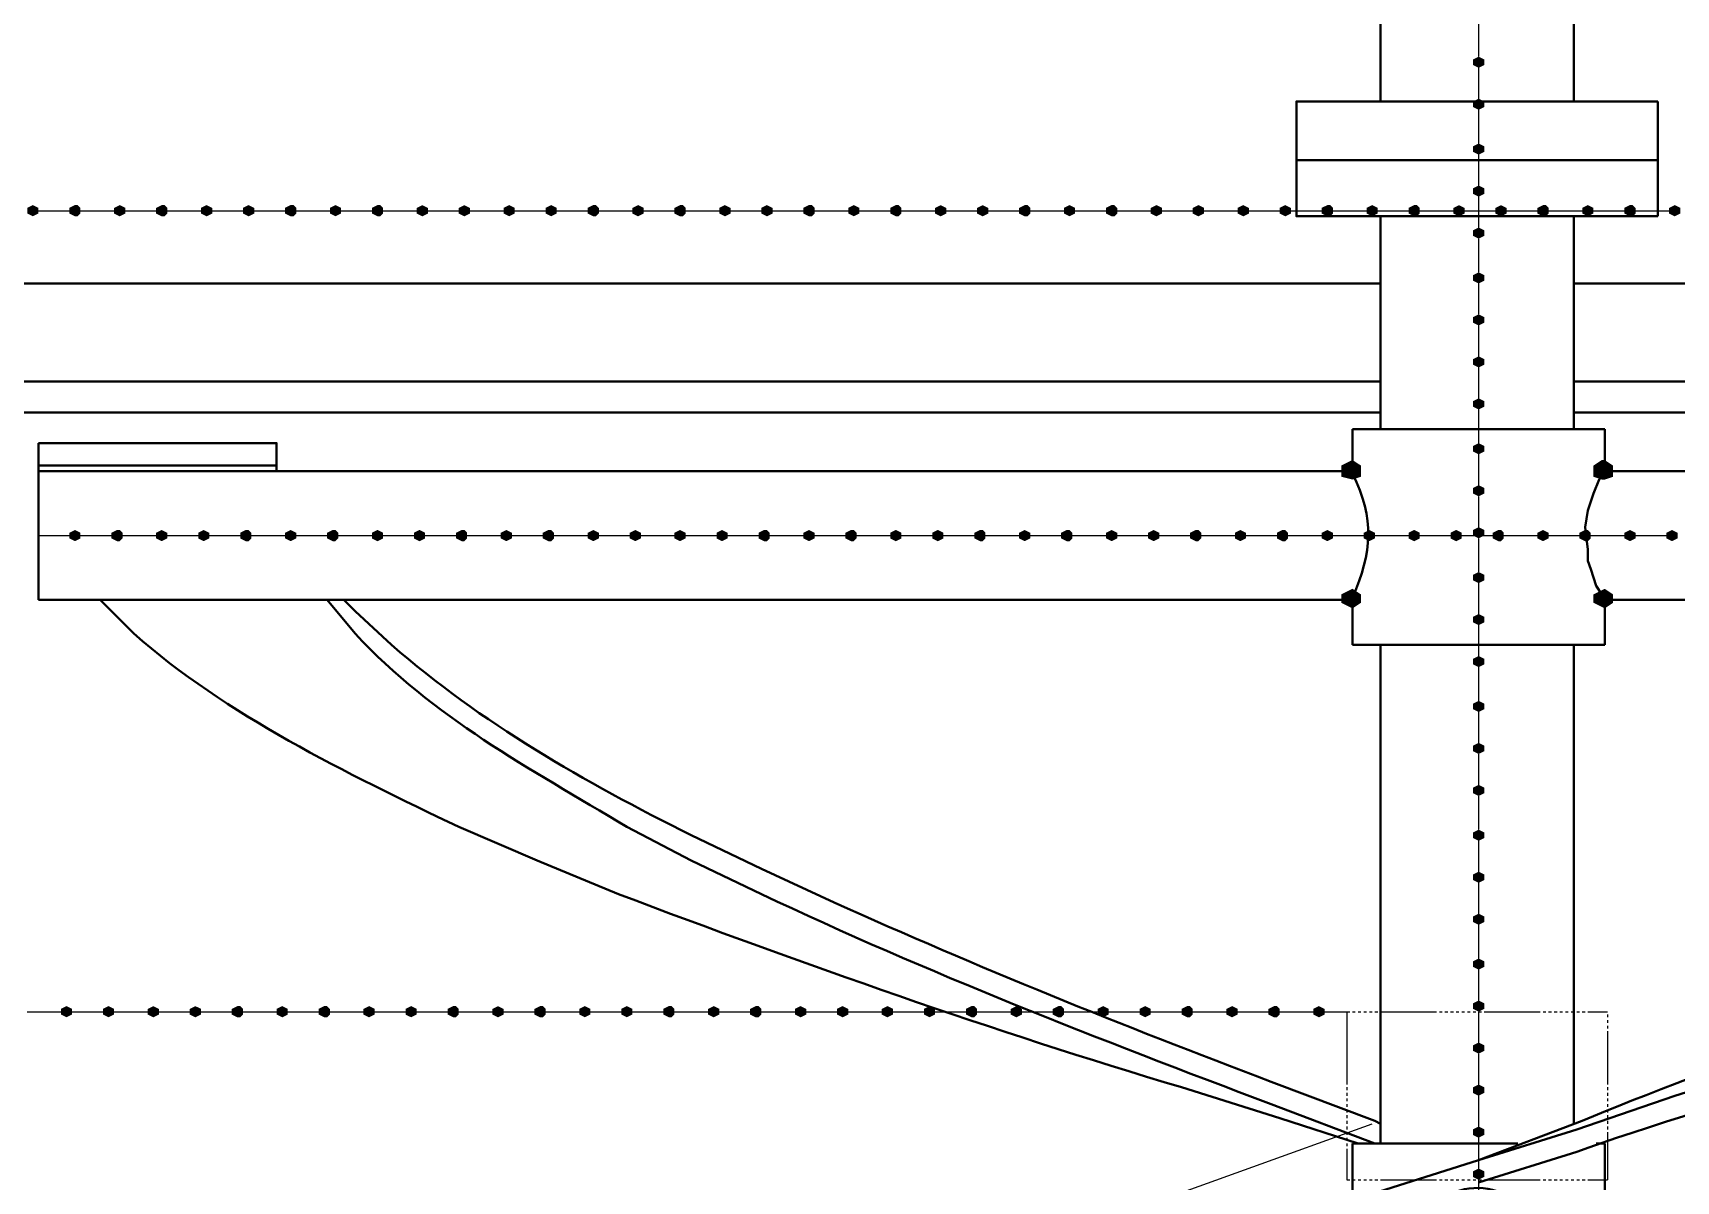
# Model space of a CAD drawing. Header units: millimetres. Extents: x 0 to 822, y 14 to 1153.
# Drawn here: x 161.3 to 266.9, y 774.1 to 847.9 of the extents above; entities that cross this region are included whole.
import ezdxf

# ---------------------------------------------------------------- set-up
doc = ezdxf.new("R2010")
doc.units = ezdxf.units.MM
doc.layers.add('1', color=7, linetype='Continuous')

msp = doc.modelspace()

# ---------------------------------------------------------------- hatches: boundary and pattern name
h = msp.add_hatch(color=0)
h.dxf.hatch_style = 2
h.paths.add_polyline_path([(254.16, 845.601732), (253.8, 845.781732), (253.8, 846.141732), (254.16, 846.321732), (254.52, 846.141732), (254.52, 845.781732)])
h = msp.add_hatch(color=0)
h.dxf.hatch_style = 2
h.paths.add_polyline_path([(254.16, 842.901732), (253.8, 843.081732), (253.8, 843.441732), (254.16, 843.621732), (254.52, 843.441732), (254.52, 843.081732)])
h = msp.add_hatch(color=0)
h.dxf.hatch_style = 2
h.paths.add_polyline_path([(254.16, 840.021732), (253.8, 840.201732), (253.8, 840.561732), (254.16, 840.741732), (254.52, 840.561732), (254.52, 840.201732)])
h = msp.add_hatch(color=0)
h.dxf.hatch_style = 2
h.paths.add_polyline_path([(254.16, 837.321732), (253.8, 837.501732), (253.8, 837.861732), (254.16, 838.041732), (254.52, 837.861732), (254.52, 837.501732)])
h = msp.add_hatch(color=0)
h.dxf.hatch_style = 2
h.paths.add_polyline_path([(161.28, 836.061732), (160.92, 836.241732), (160.92, 836.601732), (161.28, 836.781732), (161.64, 836.601732), (161.64, 836.241732)])
h = msp.add_hatch(color=0)
h.dxf.hatch_style = 2
h.paths.add_polyline_path([(163.98, 836.061732), (163.62, 836.241732), (163.62, 836.601732), (163.98, 836.781732), (164.16, 836.781732), (164.34, 836.601732), (164.34, 836.241732), (164.16, 836.061732)])
h = msp.add_hatch(color=0)
h.dxf.hatch_style = 2
h.paths.add_polyline_path([(166.86, 836.061732), (166.5, 836.241732), (166.5, 836.601732), (166.86, 836.781732), (167.22, 836.601732), (167.22, 836.241732)])
h = msp.add_hatch(color=0)
h.dxf.hatch_style = 2
h.paths.add_polyline_path([(169.56, 836.061732), (169.2, 836.241732), (169.2, 836.601732), (169.56, 836.781732), (169.74, 836.781732), (169.92, 836.601732), (169.92, 836.241732), (169.74, 836.061732)])
h = msp.add_hatch(color=0)
h.dxf.hatch_style = 2
h.paths.add_polyline_path([(172.44, 836.061732), (172.08, 836.241732), (172.08, 836.601732), (172.44, 836.781732), (172.8, 836.601732), (172.8, 836.241732)])
h = msp.add_hatch(color=0)
h.dxf.hatch_style = 2
h.paths.add_polyline_path([(175.14, 836.061732), (174.78, 836.241732), (174.78, 836.601732), (175.14, 836.781732), (175.5, 836.601732), (175.5, 836.241732)])
h = msp.add_hatch(color=0)
h.dxf.hatch_style = 2
h.paths.add_polyline_path([(177.84, 836.061732), (177.48, 836.241732), (177.48, 836.601732), (177.84, 836.781732), (178.02, 836.781732), (178.2, 836.601732), (178.2, 836.241732), (178.02, 836.061732)])
h = msp.add_hatch(color=0)
h.dxf.hatch_style = 2
h.paths.add_polyline_path([(180.72, 836.061732), (180.36, 836.241732), (180.36, 836.601732), (180.72, 836.781732), (181.08, 836.601732), (181.08, 836.241732)])
h = msp.add_hatch(color=0)
h.dxf.hatch_style = 2
h.paths.add_polyline_path([(183.42, 836.061732), (183.06, 836.241732), (183.06, 836.601732), (183.42, 836.781732), (183.6, 836.781732), (183.78, 836.601732), (183.78, 836.241732), (183.6, 836.061732)])
h = msp.add_hatch(color=0)
h.dxf.hatch_style = 2
h.paths.add_polyline_path([(186.3, 836.061732), (185.94, 836.241732), (185.94, 836.601732), (186.3, 836.781732), (186.66, 836.601732), (186.66, 836.241732)])
h = msp.add_hatch(color=0)
h.dxf.hatch_style = 2
h.paths.add_polyline_path([(189, 836.061732), (188.64, 836.241732), (188.64, 836.601732), (189, 836.781732), (189.36, 836.601732), (189.36, 836.241732)])
h = msp.add_hatch(color=0)
h.dxf.hatch_style = 2
h.paths.add_polyline_path([(191.88, 836.061732), (191.52, 836.241732), (191.52, 836.601732), (191.88, 836.781732), (192.24, 836.601732), (192.24, 836.241732)])
h = msp.add_hatch(color=0)
h.dxf.hatch_style = 2
h.paths.add_polyline_path([(194.58, 836.061732), (194.22, 836.241732), (194.22, 836.601732), (194.58, 836.781732), (194.94, 836.601732), (194.94, 836.241732)])
h = msp.add_hatch(color=0)
h.dxf.hatch_style = 2
h.paths.add_polyline_path([(197.28, 836.061732), (196.92, 836.241732), (196.92, 836.601732), (197.28, 836.781732), (197.46, 836.781732), (197.64, 836.601732), (197.64, 836.241732), (197.46, 836.061732)])
h = msp.add_hatch(color=0)
h.dxf.hatch_style = 2
h.paths.add_polyline_path([(200.16, 836.061732), (199.8, 836.241732), (199.8, 836.601732), (200.16, 836.781732), (200.52, 836.601732), (200.52, 836.241732)])
h = msp.add_hatch(color=0)
h.dxf.hatch_style = 2
h.paths.add_polyline_path([(202.86, 836.061732), (202.5, 836.241732), (202.5, 836.601732), (202.86, 836.781732), (203.04, 836.781732), (203.22, 836.601732), (203.22, 836.241732), (203.04, 836.061732)])
h = msp.add_hatch(color=0)
h.dxf.hatch_style = 2
h.paths.add_polyline_path([(205.74, 836.061732), (205.38, 836.241732), (205.38, 836.601732), (205.74, 836.781732), (206.1, 836.601732), (206.1, 836.241732)])
h = msp.add_hatch(color=0)
h.dxf.hatch_style = 2
h.paths.add_polyline_path([(208.44, 836.061732), (208.08, 836.241732), (208.08, 836.601732), (208.44, 836.781732), (208.8, 836.601732), (208.8, 836.241732)])
h = msp.add_hatch(color=0)
h.dxf.hatch_style = 2
h.paths.add_polyline_path([(211.14, 836.061732), (210.78, 836.241732), (210.78, 836.601732), (211.14, 836.781732), (211.32, 836.781732), (211.5, 836.601732), (211.5, 836.241732), (211.32, 836.061732)])
h = msp.add_hatch(color=0)
h.dxf.hatch_style = 2
h.paths.add_polyline_path([(214.02, 836.061732), (213.66, 836.241732), (213.66, 836.601732), (214.02, 836.781732), (214.38, 836.601732), (214.38, 836.241732)])
h = msp.add_hatch(color=0)
h.dxf.hatch_style = 2
h.paths.add_polyline_path([(216.72, 836.061732), (216.36, 836.241732), (216.36, 836.601732), (216.72, 836.781732), (216.9, 836.781732), (217.08, 836.601732), (217.08, 836.241732), (216.9, 836.061732)])
h = msp.add_hatch(color=0)
h.dxf.hatch_style = 2
h.paths.add_polyline_path([(219.6, 836.061732), (219.24, 836.241732), (219.24, 836.601732), (219.6, 836.781732), (219.96, 836.601732), (219.96, 836.241732)])
h = msp.add_hatch(color=0)
h.dxf.hatch_style = 2
h.paths.add_polyline_path([(222.3, 836.061732), (221.94, 836.241732), (221.94, 836.601732), (222.3, 836.781732), (222.66, 836.601732), (222.66, 836.241732)])
h = msp.add_hatch(color=0)
h.dxf.hatch_style = 2
h.paths.add_polyline_path([(225, 836.061732), (224.64, 836.241732), (224.64, 836.601732), (225, 836.781732), (225.18, 836.781732), (225.36, 836.601732), (225.36, 836.241732), (225.18, 836.061732)])
h = msp.add_hatch(color=0)
h.dxf.hatch_style = 2
h.paths.add_polyline_path([(227.88, 836.061732), (227.52, 836.241732), (227.52, 836.601732), (227.88, 836.781732), (228.24, 836.601732), (228.24, 836.241732)])
h = msp.add_hatch(color=0)
h.dxf.hatch_style = 2
h.paths.add_polyline_path([(230.58, 836.061732), (230.22, 836.241732), (230.22, 836.601732), (230.58, 836.781732), (230.76, 836.781732), (230.94, 836.601732), (230.94, 836.241732), (230.76, 836.061732)])
h = msp.add_hatch(color=0)
h.dxf.hatch_style = 2
h.paths.add_polyline_path([(233.46, 836.061732), (233.1, 836.241732), (233.1, 836.601732), (233.46, 836.781732), (233.82, 836.601732), (233.82, 836.241732)])
h = msp.add_hatch(color=0)
h.dxf.hatch_style = 2
h.paths.add_polyline_path([(236.16, 836.061732), (235.8, 836.241732), (235.8, 836.601732), (236.16, 836.781732), (236.52, 836.601732), (236.52, 836.241732)])
h = msp.add_hatch(color=0)
h.dxf.hatch_style = 2
h.paths.add_polyline_path([(239.04, 836.061732), (238.68, 836.241732), (238.68, 836.601732), (239.04, 836.781732), (239.4, 836.601732), (239.4, 836.241732)])
h = msp.add_hatch(color=0)
h.dxf.hatch_style = 2
h.paths.add_polyline_path([(241.74, 836.061732), (241.38, 836.241732), (241.38, 836.601732), (241.74, 836.781732), (242.1, 836.601732), (242.1, 836.241732)])
h = msp.add_hatch(color=0)
h.dxf.hatch_style = 2
h.paths.add_polyline_path([(244.44, 836.061732), (244.08, 836.241732), (244.08, 836.601732), (244.44, 836.781732), (244.62, 836.781732), (244.8, 836.601732), (244.8, 836.241732), (244.62, 836.061732)])
h = msp.add_hatch(color=0)
h.dxf.hatch_style = 2
h.paths.add_polyline_path([(247.32, 836.061732), (246.96, 836.241732), (246.96, 836.601732), (247.32, 836.781732), (247.68, 836.601732), (247.68, 836.241732)])
h = msp.add_hatch(color=0)
h.dxf.hatch_style = 2
h.paths.add_polyline_path([(250.02, 836.061732), (249.66, 836.241732), (249.66, 836.601732), (250.02, 836.781732), (250.2, 836.781732), (250.38, 836.601732), (250.38, 836.241732), (250.2, 836.061732)])
h = msp.add_hatch(color=0)
h.dxf.hatch_style = 2
h.paths.add_polyline_path([(252.9, 836.061732), (252.54, 836.241732), (252.54, 836.601732), (252.9, 836.781732), (253.26, 836.601732), (253.26, 836.241732)])
h = msp.add_hatch(color=0)
h.dxf.hatch_style = 2
h.paths.add_polyline_path([(255.6, 836.061732), (255.24, 836.241732), (255.24, 836.601732), (255.6, 836.781732), (255.96, 836.601732), (255.96, 836.241732)])
h = msp.add_hatch(color=0)
h.dxf.hatch_style = 2
h.paths.add_polyline_path([(258.3, 836.061732), (257.94, 836.241732), (257.94, 836.601732), (258.3, 836.781732), (258.48, 836.781732), (258.66, 836.601732), (258.66, 836.241732), (258.48, 836.061732)])
h = msp.add_hatch(color=0)
h.dxf.hatch_style = 2
h.paths.add_polyline_path([(261.18, 836.061732), (260.82, 836.241732), (260.82, 836.601732), (261.18, 836.781732), (261.54, 836.601732), (261.54, 836.241732)])
h = msp.add_hatch(color=0)
h.dxf.hatch_style = 2
h.paths.add_polyline_path([(263.88, 836.061732), (263.52, 836.241732), (263.52, 836.601732), (263.88, 836.781732), (264.06, 836.781732), (264.24, 836.601732), (264.24, 836.241732), (264.06, 836.061732)])
h = msp.add_hatch(color=0)
h.dxf.hatch_style = 2
h.paths.add_polyline_path([(266.76, 836.061732), (266.4, 836.241732), (266.4, 836.601732), (266.76, 836.781732), (267.12, 836.601732), (267.12, 836.241732)])
h = msp.add_hatch(color=0)
h.dxf.hatch_style = 2
h.paths.add_polyline_path([(254.16, 834.621732), (253.8, 834.801732), (253.8, 835.161732), (254.16, 835.341732), (254.52, 835.161732), (254.52, 834.801732)])
h = msp.add_hatch(color=0)
h.dxf.hatch_style = 2
h.paths.add_polyline_path([(254.16, 831.741732), (253.8, 831.921732), (253.8, 832.281732), (254.16, 832.461732), (254.52, 832.281732), (254.52, 831.921732)])
h = msp.add_hatch(color=0)
h.dxf.hatch_style = 2
h.paths.add_polyline_path([(254.16, 829.041732), (253.8, 829.221732), (253.8, 829.581732), (254.16, 829.761732), (254.52, 829.581732), (254.52, 829.221732)])
h = msp.add_hatch(color=0)
h.dxf.hatch_style = 2
h.paths.add_polyline_path([(254.16, 826.341732), (253.8, 826.521732), (253.8, 826.881732), (254.16, 827.061732), (254.52, 826.881732), (254.52, 826.521732)])
h = msp.add_hatch(color=0)
h.dxf.hatch_style = 2
h.paths.add_polyline_path([(254.16, 823.641732), (253.8, 823.821732), (253.8, 824.181732), (254.16, 824.361732), (254.52, 824.181732), (254.52, 823.821732)])
h = msp.add_hatch(color=0)
h.dxf.hatch_style = 2
h.paths.add_polyline_path([(254.16, 820.761732), (253.8, 820.941732), (253.8, 821.301732), (254.16, 821.481732), (254.52, 821.301732), (254.52, 820.941732)])
h = msp.add_hatch(color=0)
h.dxf.hatch_style = 2
h.paths.add_polyline_path([(246.06, 819.141732), (245.34, 819.321732), (245.34, 820.041732), (246.06, 820.401732), (246.6, 820.041732), (246.6, 819.321732)])
h = msp.add_hatch(color=0)
h.dxf.hatch_style = 2
h.paths.add_polyline_path([(262.26, 820.401732), (262.8, 820.041732), (262.8, 819.321732), (262.26, 819.141732), (262.08, 819.141732), (261.54, 819.321732), (261.54, 820.041732), (262.08, 820.401732)])
h = msp.add_hatch(color=0)
h.dxf.hatch_style = 2
h.paths.add_polyline_path([(254.16, 818.061732), (253.8, 818.241732), (253.8, 818.601732), (254.16, 818.781732), (254.52, 818.601732), (254.52, 818.241732)])
h = msp.add_hatch(color=0)
h.dxf.hatch_style = 2
h.paths.add_polyline_path([(254.16, 815.361732), (253.8, 815.541732), (253.8, 815.901732), (254.16, 816.081732), (254.52, 815.901732), (254.52, 815.541732)])
h = msp.add_hatch(color=0)
h.dxf.hatch_style = 2
h.paths.add_polyline_path([(163.98, 815.181732), (163.62, 815.361732), (163.62, 815.721732), (163.98, 815.901732), (164.34, 815.721732), (164.34, 815.361732)])
h = msp.add_hatch(color=0)
h.dxf.hatch_style = 2
h.paths.add_polyline_path([(166.68, 815.181732), (166.32, 815.361732), (166.32, 815.721732), (166.68, 815.901732), (166.86, 815.901732), (167.04, 815.721732), (167.04, 815.361732), (166.86, 815.181732)])
h = msp.add_hatch(color=0)
h.dxf.hatch_style = 2
h.paths.add_polyline_path([(169.56, 815.181732), (169.2, 815.361732), (169.2, 815.721732), (169.56, 815.901732), (169.92, 815.721732), (169.92, 815.361732)])
h = msp.add_hatch(color=0)
h.dxf.hatch_style = 2
h.paths.add_polyline_path([(172.26, 815.181732), (171.9, 815.361732), (171.9, 815.721732), (172.26, 815.901732), (172.62, 815.721732), (172.62, 815.361732)])
h = msp.add_hatch(color=0)
h.dxf.hatch_style = 2
h.paths.add_polyline_path([(174.96, 815.181732), (174.6, 815.361732), (174.6, 815.721732), (174.96, 815.901732), (175.14, 815.901732), (175.32, 815.721732), (175.32, 815.361732), (175.14, 815.181732)])
h = msp.add_hatch(color=0)
h.dxf.hatch_style = 2
h.paths.add_polyline_path([(177.84, 815.181732), (177.48, 815.361732), (177.48, 815.721732), (177.84, 815.901732), (178.2, 815.721732), (178.2, 815.361732)])
h = msp.add_hatch(color=0)
h.dxf.hatch_style = 2
h.paths.add_polyline_path([(180.54, 815.181732), (180.18, 815.361732), (180.18, 815.721732), (180.54, 815.901732), (180.72, 815.901732), (180.9, 815.721732), (180.9, 815.361732), (180.72, 815.181732)])
h = msp.add_hatch(color=0)
h.dxf.hatch_style = 2
h.paths.add_polyline_path([(183.42, 815.181732), (183.06, 815.361732), (183.06, 815.721732), (183.42, 815.901732), (183.78, 815.721732), (183.78, 815.361732)])
h = msp.add_hatch(color=0)
h.dxf.hatch_style = 2
h.paths.add_polyline_path([(186.12, 815.181732), (185.76, 815.361732), (185.76, 815.721732), (186.12, 815.901732), (186.48, 815.721732), (186.48, 815.361732)])
h = msp.add_hatch(color=0)
h.dxf.hatch_style = 2
h.paths.add_polyline_path([(188.82, 815.181732), (188.46, 815.361732), (188.46, 815.721732), (188.82, 815.901732), (189, 815.901732), (189.18, 815.721732), (189.18, 815.361732), (189, 815.181732)])
h = msp.add_hatch(color=0)
h.dxf.hatch_style = 2
h.paths.add_polyline_path([(191.7, 815.181732), (191.34, 815.361732), (191.34, 815.721732), (191.7, 815.901732), (192.06, 815.721732), (192.06, 815.361732)])
h = msp.add_hatch(color=0)
h.dxf.hatch_style = 2
h.paths.add_polyline_path([(194.4, 815.181732), (194.04, 815.361732), (194.04, 815.721732), (194.4, 815.901732), (194.58, 815.901732), (194.76, 815.721732), (194.76, 815.361732), (194.58, 815.181732)])
h = msp.add_hatch(color=0)
h.dxf.hatch_style = 2
h.paths.add_polyline_path([(197.28, 815.181732), (196.92, 815.361732), (196.92, 815.721732), (197.28, 815.901732), (197.64, 815.721732), (197.64, 815.361732)])
h = msp.add_hatch(color=0)
h.dxf.hatch_style = 2
h.paths.add_polyline_path([(199.98, 815.181732), (199.62, 815.361732), (199.62, 815.721732), (199.98, 815.901732), (200.34, 815.721732), (200.34, 815.361732)])
h = msp.add_hatch(color=0)
h.dxf.hatch_style = 2
h.paths.add_polyline_path([(202.86, 815.181732), (202.5, 815.361732), (202.5, 815.721732), (202.86, 815.901732), (203.22, 815.721732), (203.22, 815.361732)])
h = msp.add_hatch(color=0)
h.dxf.hatch_style = 2
h.paths.add_polyline_path([(205.56, 815.181732), (205.2, 815.361732), (205.2, 815.721732), (205.56, 815.901732), (205.92, 815.721732), (205.92, 815.361732)])
h = msp.add_hatch(color=0)
h.dxf.hatch_style = 2
h.paths.add_polyline_path([(208.26, 815.181732), (207.9, 815.361732), (207.9, 815.721732), (208.26, 815.901732), (208.44, 815.901732), (208.62, 815.721732), (208.62, 815.361732), (208.44, 815.181732)])
h = msp.add_hatch(color=0)
h.dxf.hatch_style = 2
h.paths.add_polyline_path([(211.14, 815.181732), (210.78, 815.361732), (210.78, 815.721732), (211.14, 815.901732), (211.5, 815.721732), (211.5, 815.361732)])
h = msp.add_hatch(color=0)
h.dxf.hatch_style = 2
h.paths.add_polyline_path([(213.84, 815.181732), (213.48, 815.361732), (213.48, 815.721732), (213.84, 815.901732), (214.02, 815.901732), (214.2, 815.721732), (214.2, 815.361732), (214.02, 815.181732)])
h = msp.add_hatch(color=0)
h.dxf.hatch_style = 2
h.paths.add_polyline_path([(216.72, 815.181732), (216.36, 815.361732), (216.36, 815.721732), (216.72, 815.901732), (217.08, 815.721732), (217.08, 815.361732)])
h = msp.add_hatch(color=0)
h.dxf.hatch_style = 2
h.paths.add_polyline_path([(219.42, 815.181732), (219.06, 815.361732), (219.06, 815.721732), (219.42, 815.901732), (219.78, 815.721732), (219.78, 815.361732)])
h = msp.add_hatch(color=0)
h.dxf.hatch_style = 2
h.paths.add_polyline_path([(222.12, 815.181732), (221.76, 815.361732), (221.76, 815.721732), (222.12, 815.901732), (222.3, 815.901732), (222.48, 815.721732), (222.48, 815.361732), (222.3, 815.181732)])
h = msp.add_hatch(color=0)
h.dxf.hatch_style = 2
h.paths.add_polyline_path([(225, 815.181732), (224.64, 815.361732), (224.64, 815.721732), (225, 815.901732), (225.36, 815.721732), (225.36, 815.361732)])
h = msp.add_hatch(color=0)
h.dxf.hatch_style = 2
h.paths.add_polyline_path([(227.7, 815.181732), (227.34, 815.361732), (227.34, 815.721732), (227.7, 815.901732), (227.88, 815.901732), (228.06, 815.721732), (228.06, 815.361732), (227.88, 815.181732)])
h = msp.add_hatch(color=0)
h.dxf.hatch_style = 2
h.paths.add_polyline_path([(230.58, 815.181732), (230.22, 815.361732), (230.22, 815.721732), (230.58, 815.901732), (230.94, 815.721732), (230.94, 815.361732)])
h = msp.add_hatch(color=0)
h.dxf.hatch_style = 2
h.paths.add_polyline_path([(233.28, 815.181732), (232.92, 815.361732), (232.92, 815.721732), (233.28, 815.901732), (233.64, 815.721732), (233.64, 815.361732)])
h = msp.add_hatch(color=0)
h.dxf.hatch_style = 2
h.paths.add_polyline_path([(235.98, 815.181732), (235.62, 815.361732), (235.62, 815.721732), (235.98, 815.901732), (236.16, 815.901732), (236.34, 815.721732), (236.34, 815.361732), (236.16, 815.181732)])
h = msp.add_hatch(color=0)
h.dxf.hatch_style = 2
h.paths.add_polyline_path([(238.86, 815.181732), (238.5, 815.361732), (238.5, 815.721732), (238.86, 815.901732), (239.22, 815.721732), (239.22, 815.361732)])
h = msp.add_hatch(color=0)
h.dxf.hatch_style = 2
h.paths.add_polyline_path([(241.56, 815.181732), (241.2, 815.361732), (241.2, 815.721732), (241.56, 815.901732), (241.74, 815.901732), (241.92, 815.721732), (241.92, 815.361732), (241.74, 815.181732)])
h = msp.add_hatch(color=0)
h.dxf.hatch_style = 2
h.paths.add_polyline_path([(244.44, 815.181732), (244.08, 815.361732), (244.08, 815.721732), (244.44, 815.901732), (244.8, 815.721732), (244.8, 815.361732)])
h = msp.add_hatch(color=0)
h.dxf.hatch_style = 2
h.paths.add_polyline_path([(247.14, 815.181732), (246.78, 815.361732), (246.78, 815.721732), (247.14, 815.901732), (247.5, 815.721732), (247.5, 815.361732)])
h = msp.add_hatch(color=0)
h.dxf.hatch_style = 2
h.paths.add_polyline_path([(250.02, 815.181732), (249.66, 815.361732), (249.66, 815.721732), (250.02, 815.901732), (250.38, 815.721732), (250.38, 815.361732)])
h = msp.add_hatch(color=0)
h.dxf.hatch_style = 2
h.paths.add_polyline_path([(252.72, 815.181732), (252.36, 815.361732), (252.36, 815.721732), (252.72, 815.901732), (253.08, 815.721732), (253.08, 815.361732)])
h = msp.add_hatch(color=0)
h.dxf.hatch_style = 2
h.paths.add_polyline_path([(255.42, 815.181732), (255.06, 815.361732), (255.06, 815.721732), (255.42, 815.901732), (255.6, 815.901732), (255.78, 815.721732), (255.78, 815.361732), (255.6, 815.181732)])
h = msp.add_hatch(color=0)
h.dxf.hatch_style = 2
h.paths.add_polyline_path([(258.3, 815.181732), (257.94, 815.361732), (257.94, 815.721732), (258.3, 815.901732), (258.66, 815.721732), (258.66, 815.361732)])
h = msp.add_hatch(color=0)
h.dxf.hatch_style = 2
h.paths.add_polyline_path([(261, 815.181732), (260.64, 815.361732), (260.64, 815.721732), (261, 815.901732), (261.18, 815.901732), (261.36, 815.721732), (261.36, 815.361732), (261.18, 815.181732)])
h = msp.add_hatch(color=0)
h.dxf.hatch_style = 2
h.paths.add_polyline_path([(263.88, 815.181732), (263.52, 815.361732), (263.52, 815.721732), (263.88, 815.901732), (264.24, 815.721732), (264.24, 815.361732)])
h = msp.add_hatch(color=0)
h.dxf.hatch_style = 2
h.paths.add_polyline_path([(266.58, 815.181732), (266.22, 815.361732), (266.22, 815.721732), (266.58, 815.901732), (266.94, 815.721732), (266.94, 815.361732)])
h = msp.add_hatch(color=0)
h.dxf.hatch_style = 2
h.paths.add_polyline_path([(254.16, 812.481732), (253.8, 812.661732), (253.8, 813.021732), (254.16, 813.201732), (254.52, 813.021732), (254.52, 812.661732)])
h = msp.add_hatch(color=0)
h.dxf.hatch_style = 2
h.paths.add_polyline_path([(246.06, 810.861732), (245.34, 811.221732), (245.34, 811.761732), (246.06, 812.121732), (246.6, 811.761732), (246.6, 811.221732)])
h = msp.add_hatch(color=0)
h.dxf.hatch_style = 2
h.paths.add_polyline_path([(262.26, 810.861732), (261.54, 811.221732), (261.54, 811.761732), (262.26, 812.121732), (262.8, 811.761732), (262.8, 811.221732)])
h = msp.add_hatch(color=0)
h.dxf.hatch_style = 2
h.paths.add_polyline_path([(254.16, 809.781732), (253.8, 809.961732), (253.8, 810.321732), (254.16, 810.501732), (254.52, 810.321732), (254.52, 809.961732)])
h = msp.add_hatch(color=0)
h.dxf.hatch_style = 2
h.paths.add_polyline_path([(254.16, 807.081732), (253.8, 807.261732), (253.8, 807.621732), (254.16, 807.801732), (254.52, 807.621732), (254.52, 807.261732)])
h = msp.add_hatch(color=0)
h.dxf.hatch_style = 2
h.paths.add_polyline_path([(254.16, 804.201732), (253.8, 804.381732), (253.8, 804.741732), (254.16, 804.921732), (254.52, 804.741732), (254.52, 804.381732)])
h = msp.add_hatch(color=0)
h.dxf.hatch_style = 2
h.paths.add_polyline_path([(254.16, 801.501732), (253.8, 801.681732), (253.8, 802.041732), (254.16, 802.221732), (254.52, 802.041732), (254.52, 801.681732)])
h = msp.add_hatch(color=0)
h.dxf.hatch_style = 2
h.paths.add_polyline_path([(254.16, 798.801732), (253.8, 798.981732), (253.8, 799.341732), (254.16, 799.521732), (254.52, 799.341732), (254.52, 798.981732)])
h = msp.add_hatch(color=0)
h.dxf.hatch_style = 2
h.paths.add_polyline_path([(254.16, 795.921732), (253.8, 796.101732), (253.8, 796.461732), (254.16, 796.641732), (254.52, 796.461732), (254.52, 796.101732)])
h = msp.add_hatch(color=0)
h.dxf.hatch_style = 2
h.paths.add_polyline_path([(254.16, 793.221732), (253.8, 793.401732), (253.8, 793.761732), (254.16, 793.941732), (254.52, 793.761732), (254.52, 793.401732)])
h = msp.add_hatch(color=0)
h.dxf.hatch_style = 2
h.paths.add_polyline_path([(254.16, 790.521732), (253.8, 790.701732), (253.8, 791.061732), (254.16, 791.241732), (254.52, 791.061732), (254.52, 790.701732)])
h = msp.add_hatch(color=0)
h.dxf.hatch_style = 2
h.paths.add_polyline_path([(254.16, 787.641732), (253.8, 787.821732), (253.8, 788.181732), (254.16, 788.361732), (254.52, 788.181732), (254.52, 787.821732)])
h = msp.add_hatch(color=0)
h.dxf.hatch_style = 2
h.paths.add_polyline_path([(254.16, 784.941732), (253.8, 785.121732), (253.8, 785.481732), (254.16, 785.661732), (254.52, 785.481732), (254.52, 785.121732)])
h = msp.add_hatch(color=0)
h.dxf.hatch_style = 2
h.paths.add_polyline_path([(163.44, 784.581732), (163.08, 784.761732), (163.08, 785.121732), (163.44, 785.301732), (163.8, 785.121732), (163.8, 784.761732)])
h = msp.add_hatch(color=0)
h.dxf.hatch_style = 2
h.paths.add_polyline_path([(166.14, 784.581732), (165.78, 784.761732), (165.78, 785.121732), (166.14, 785.301732), (166.5, 785.121732), (166.5, 784.761732)])
h = msp.add_hatch(color=0)
h.dxf.hatch_style = 2
h.paths.add_polyline_path([(169.02, 784.581732), (168.66, 784.761732), (168.66, 785.121732), (169.02, 785.301732), (169.38, 785.121732), (169.38, 784.761732)])
h = msp.add_hatch(color=0)
h.dxf.hatch_style = 2
h.paths.add_polyline_path([(171.72, 784.581732), (171.36, 784.761732), (171.36, 785.121732), (171.72, 785.301732), (172.08, 785.121732), (172.08, 784.761732)])
h = msp.add_hatch(color=0)
h.dxf.hatch_style = 2
h.paths.add_polyline_path([(174.42, 784.581732), (174.06, 784.761732), (174.06, 785.121732), (174.42, 785.301732), (174.6, 785.301732), (174.78, 785.121732), (174.78, 784.761732), (174.6, 784.581732)])
h = msp.add_hatch(color=0)
h.dxf.hatch_style = 2
h.paths.add_polyline_path([(177.3, 784.581732), (176.94, 784.761732), (176.94, 785.121732), (177.3, 785.301732), (177.66, 785.121732), (177.66, 784.761732)])
h = msp.add_hatch(color=0)
h.dxf.hatch_style = 2
h.paths.add_polyline_path([(180, 784.581732), (179.64, 784.761732), (179.64, 785.121732), (180, 785.301732), (180.18, 785.301732), (180.36, 785.121732), (180.36, 784.761732), (180.18, 784.581732)])
h = msp.add_hatch(color=0)
h.dxf.hatch_style = 2
h.paths.add_polyline_path([(182.88, 784.581732), (182.52, 784.761732), (182.52, 785.121732), (182.88, 785.301732), (183.24, 785.121732), (183.24, 784.761732)])
h = msp.add_hatch(color=0)
h.dxf.hatch_style = 2
h.paths.add_polyline_path([(185.58, 784.581732), (185.22, 784.761732), (185.22, 785.121732), (185.58, 785.301732), (185.94, 785.121732), (185.94, 784.761732)])
h = msp.add_hatch(color=0)
h.dxf.hatch_style = 2
h.paths.add_polyline_path([(188.28, 784.581732), (187.92, 784.761732), (187.92, 785.121732), (188.28, 785.301732), (188.46, 785.301732), (188.64, 785.121732), (188.64, 784.761732), (188.46, 784.581732)])
h = msp.add_hatch(color=0)
h.dxf.hatch_style = 2
h.paths.add_polyline_path([(191.16, 784.581732), (190.8, 784.761732), (190.8, 785.121732), (191.16, 785.301732), (191.52, 785.121732), (191.52, 784.761732)])
h = msp.add_hatch(color=0)
h.dxf.hatch_style = 2
h.paths.add_polyline_path([(193.86, 784.581732), (193.5, 784.761732), (193.5, 785.121732), (193.86, 785.301732), (194.04, 785.301732), (194.22, 785.121732), (194.22, 784.761732), (194.04, 784.581732)])
h = msp.add_hatch(color=0)
h.dxf.hatch_style = 2
h.paths.add_polyline_path([(196.74, 784.581732), (196.38, 784.761732), (196.38, 785.121732), (196.74, 785.301732), (197.1, 785.121732), (197.1, 784.761732)])
h = msp.add_hatch(color=0)
h.dxf.hatch_style = 2
h.paths.add_polyline_path([(199.44, 784.581732), (199.08, 784.761732), (199.08, 785.121732), (199.44, 785.301732), (199.8, 785.121732), (199.8, 784.761732)])
h = msp.add_hatch(color=0)
h.dxf.hatch_style = 2
h.paths.add_polyline_path([(202.14, 784.581732), (201.78, 784.761732), (201.78, 785.121732), (202.14, 785.301732), (202.32, 785.301732), (202.5, 785.121732), (202.5, 784.761732), (202.32, 784.581732)])
h = msp.add_hatch(color=0)
h.dxf.hatch_style = 2
h.paths.add_polyline_path([(205.02, 784.581732), (204.66, 784.761732), (204.66, 785.121732), (205.02, 785.301732), (205.38, 785.121732), (205.38, 784.761732)])
h = msp.add_hatch(color=0)
h.dxf.hatch_style = 2
h.paths.add_polyline_path([(207.72, 784.581732), (207.36, 784.761732), (207.36, 785.121732), (207.72, 785.301732), (207.9, 785.301732), (208.08, 785.121732), (208.08, 784.761732), (207.9, 784.581732)])
h = msp.add_hatch(color=0)
h.dxf.hatch_style = 2
h.paths.add_polyline_path([(210.6, 784.581732), (210.24, 784.761732), (210.24, 785.121732), (210.6, 785.301732), (210.96, 785.121732), (210.96, 784.761732)])
h = msp.add_hatch(color=0)
h.dxf.hatch_style = 2
h.paths.add_polyline_path([(213.3, 784.581732), (212.94, 784.761732), (212.94, 785.121732), (213.3, 785.301732), (213.66, 785.121732), (213.66, 784.761732)])
h = msp.add_hatch(color=0)
h.dxf.hatch_style = 2
h.paths.add_polyline_path([(216.18, 784.581732), (215.82, 784.761732), (215.82, 785.121732), (216.18, 785.301732), (216.54, 785.121732), (216.54, 784.761732)])
h = msp.add_hatch(color=0)
h.dxf.hatch_style = 2
h.paths.add_polyline_path([(218.88, 784.581732), (218.52, 784.761732), (218.52, 785.121732), (218.88, 785.301732), (219.24, 785.121732), (219.24, 784.761732)])
h = msp.add_hatch(color=0)
h.dxf.hatch_style = 2
h.paths.add_polyline_path([(221.58, 784.581732), (221.22, 784.761732), (221.22, 785.121732), (221.58, 785.301732), (221.76, 785.301732), (221.94, 785.121732), (221.94, 784.761732), (221.76, 784.581732)])
h = msp.add_hatch(color=0)
h.dxf.hatch_style = 2
h.paths.add_polyline_path([(224.46, 784.581732), (224.1, 784.761732), (224.1, 785.121732), (224.46, 785.301732), (224.82, 785.121732), (224.82, 784.761732)])
h = msp.add_hatch(color=0)
h.dxf.hatch_style = 2
h.paths.add_polyline_path([(227.16, 784.581732), (226.8, 784.761732), (226.8, 785.121732), (227.16, 785.301732), (227.34, 785.301732), (227.52, 785.121732), (227.52, 784.761732), (227.34, 784.581732)])
h = msp.add_hatch(color=0)
h.dxf.hatch_style = 2
h.paths.add_polyline_path([(230.04, 784.581732), (229.68, 784.761732), (229.68, 785.121732), (230.04, 785.301732), (230.4, 785.121732), (230.4, 784.761732)])
h = msp.add_hatch(color=0)
h.dxf.hatch_style = 2
h.paths.add_polyline_path([(232.74, 784.581732), (232.38, 784.761732), (232.38, 785.121732), (232.74, 785.301732), (233.1, 785.121732), (233.1, 784.761732)])
h = msp.add_hatch(color=0)
h.dxf.hatch_style = 2
h.paths.add_polyline_path([(235.44, 784.581732), (235.08, 784.761732), (235.08, 785.121732), (235.44, 785.301732), (235.62, 785.301732), (235.8, 785.121732), (235.8, 784.761732), (235.62, 784.581732)])
h = msp.add_hatch(color=0)
h.dxf.hatch_style = 2
h.paths.add_polyline_path([(238.32, 784.581732), (237.96, 784.761732), (237.96, 785.121732), (238.32, 785.301732), (238.68, 785.121732), (238.68, 784.761732)])
h = msp.add_hatch(color=0)
h.dxf.hatch_style = 2
h.paths.add_polyline_path([(241.02, 784.581732), (240.66, 784.761732), (240.66, 785.121732), (241.02, 785.301732), (241.2, 785.301732), (241.38, 785.121732), (241.38, 784.761732), (241.2, 784.581732)])
h = msp.add_hatch(color=0)
h.dxf.hatch_style = 2
h.paths.add_polyline_path([(243.9, 784.581732), (243.54, 784.761732), (243.54, 785.121732), (243.9, 785.301732), (244.26, 785.121732), (244.26, 784.761732)])
h = msp.add_hatch(color=0)
h.dxf.hatch_style = 2
h.paths.add_polyline_path([(254.16, 782.241732), (253.8, 782.421732), (253.8, 782.781732), (254.16, 782.961732), (254.52, 782.781732), (254.52, 782.421732)])
h = msp.add_hatch(color=0)
h.dxf.hatch_style = 2
h.paths.add_polyline_path([(254.16, 779.541732), (253.8, 779.721732), (253.8, 780.081732), (254.16, 780.261732), (254.52, 780.081732), (254.52, 779.721732)])
h = msp.add_hatch(color=0)
h.dxf.hatch_style = 2
h.paths.add_polyline_path([(254.16, 776.841732), (253.8, 777.021732), (253.8, 777.381732), (254.16, 777.561732), (254.52, 777.381732), (254.52, 777.021732)])
h = msp.add_hatch(color=0)
h.dxf.hatch_style = 2
h.paths.add_polyline_path([(254.16, 774.141732), (253.8, 774.321732), (253.8, 774.681732), (254.16, 774.861732), (254.52, 774.681732), (254.52, 774.321732)])

# ---------------------------------------------------------------- linework, layer by layer
at = {"layer": '1', "color": 0, "lineweight": 40}
for points in [[(260.28, 843.441732), (260.28, 876.741732), (247.86, 876.741732)], [(247.86, 843.441732), (247.86, 876.741732)], [(265.68, 843.441732), (242.46, 843.441732), (242.46, 839.661732)], [(265.68, 843.441732), (265.68, 839.661732)], [(242.46, 839.661732), (265.68, 839.661732)], [(265.68, 836.061732), (242.46, 836.061732), (242.46, 839.661732)], [(265.68, 836.061732), (265.68, 839.661732), (242.46, 839.661732)], [(247.86, 836.061732), (247.86, 822.381732)], [(260.28, 822.381732), (260.28, 836.061732)], [(151.02, 831.741732), (247.86, 831.741732)], [(260.28, 831.741732), (357.48, 831.741732)], [(145.98, 825.441732), (247.86, 825.441732)], [(260.28, 825.441732), (362.52, 825.441732)], [(145.98, 823.461732), (247.86, 823.461732)], [(260.28, 823.461732), (362.52, 823.461732)], [(161.64, 821.481732), (176.94, 821.481732), (176.94, 819.681732)], [(161.64, 821.481732), (161.64, 819.681732)], [(176.94, 821.481732), (176.94, 820.041732)], [(246.06, 822.381732), (246.06, 819.681732)], [(246.06, 822.381732), (262.26, 822.381732)], [(262.26, 819.681732), (262.26, 822.381732)], [(161.64, 820.041732), (176.94, 820.041732), (176.94, 819.681732)], [(161.64, 811.401732), (161.64, 819.681732), (246.06, 819.681732)], [(262.26, 811.401732), (262.08, 811.761732), (261.72, 812.301732), (261.36, 813.381732), (261.18, 813.921732), (261.18, 814.641732), (261, 816.081732), (261.18, 817.161732), (261.54, 818.241732), (261.9, 819.141732), (262.08, 819.321732), (262.08, 819.681732), (262.26, 819.681732), (262.26, 819.681732)], [(331.2, 819.681732), (262.26, 819.681732)], [(161.64, 811.401732), (246.06, 811.401732)], [(246.06, 811.401732), (246.06, 808.521732)], [(262.26, 808.521732), (262.26, 811.401732)], [(262.26, 811.401732), (326.88, 811.401732)], [(246.06, 808.521732), (262.26, 808.521732)], [(247.86, 808.521732), (247.86, 776.481732)], [(260.28, 777.741732), (260.28, 808.521732)], [(246.06, 776.481732), (256.68, 776.481732)], [(246.06, 776.481732), (246.06, 772.881732)], [(261.72, 776.481732), (262.26, 776.481732)], [(262.26, 762.621732), (262.26, 776.481732)]]:
    msp.add_lwpolyline(points, dxfattribs=at)
at = {"layer": '1', "color": 0, "lineweight": 25}
for points in [[(254.16, 848.481732), (254.16, 846.321732)], [(254.16, 845.781732), (254.16, 843.441732)], [(254.16, 842.901732), (254.16, 840.741732)], [(254.16, 840.201732), (254.16, 838.041732)], [(254.16, 837.501732), (254.16, 835.161732)], [(161.64, 836.421732), (163.8, 836.421732)], [(164.34, 836.421732), (166.5, 836.421732)], [(167.04, 836.421732), (169.38, 836.421732)], [(169.92, 836.421732), (172.08, 836.421732)], [(172.62, 836.421732), (174.96, 836.421732)], [(175.5, 836.421732), (177.66, 836.421732)], [(178.2, 836.421732), (180.36, 836.421732)], [(180.9, 836.421732), (183.24, 836.421732)], [(183.78, 836.421732), (185.94, 836.421732)], [(186.48, 836.421732), (188.82, 836.421732)], [(189.36, 836.421732), (191.52, 836.421732)], [(192.06, 836.421732), (194.22, 836.421732)], [(194.76, 836.421732), (197.1, 836.421732)], [(197.64, 836.421732), (199.8, 836.421732)], [(200.34, 836.421732), (202.68, 836.421732)], [(203.22, 836.421732), (205.38, 836.421732)], [(205.92, 836.421732), (208.08, 836.421732)], [(208.8, 836.421732), (210.96, 836.421732)], [(211.5, 836.421732), (213.66, 836.421732)], [(214.2, 836.421732), (216.54, 836.421732)], [(217.08, 836.421732), (219.24, 836.421732)], [(219.78, 836.421732), (222.12, 836.421732)], [(222.66, 836.421732), (224.82, 836.421732)], [(225.36, 836.421732), (227.52, 836.421732)], [(228.06, 836.421732), (230.4, 836.421732)], [(230.94, 836.421732), (233.1, 836.421732)], [(233.64, 836.421732), (235.98, 836.421732)], [(236.52, 836.421732), (238.68, 836.421732)], [(239.22, 836.421732), (241.38, 836.421732)], [(241.92, 836.421732), (244.26, 836.421732)], [(244.8, 836.421732), (246.96, 836.421732)], [(247.5, 836.421732), (249.84, 836.421732)], [(250.38, 836.421732), (252.54, 836.421732)], [(253.08, 836.421732), (255.24, 836.421732)], [(255.96, 836.421732), (258.12, 836.421732)], [(258.66, 836.421732), (260.82, 836.421732)], [(261.36, 836.421732), (263.7, 836.421732)], [(264.24, 836.421732), (266.4, 836.421732)], [(254.16, 834.621732), (254.16, 832.461732)], [(254.16, 831.921732), (254.16, 829.761732)], [(254.16, 829.221732), (254.16, 826.881732)], [(254.16, 826.341732), (254.16, 824.181732)], [(254.16, 823.641732), (254.16, 821.481732)], [(254.16, 820.941732), (254.16, 818.601732)], [(254.16, 818.061732), (254.16, 815.901732)], [(161.64, 815.541732), (163.62, 815.541732)], [(164.16, 815.541732), (166.5, 815.541732)], [(167.04, 815.541732), (169.2, 815.541732)], [(169.74, 815.541732), (171.9, 815.541732)], [(172.62, 815.541732), (174.78, 815.541732)], [(175.32, 815.541732), (177.48, 815.541732)], [(178.02, 815.541732), (180.36, 815.541732)], [(180.9, 815.541732), (183.06, 815.541732)], [(183.6, 815.541732), (185.94, 815.541732)], [(186.48, 815.541732), (188.64, 815.541732)], [(189.18, 815.541732), (191.34, 815.541732)], [(191.88, 815.541732), (194.22, 815.541732)], [(194.76, 815.541732), (196.92, 815.541732)], [(197.46, 815.541732), (199.8, 815.541732)], [(200.34, 815.541732), (202.5, 815.541732)], [(203.04, 815.541732), (205.2, 815.541732)], [(205.74, 815.541732), (208.08, 815.541732)], [(208.62, 815.541732), (210.78, 815.541732)], [(211.32, 815.541732), (213.66, 815.541732)], [(214.2, 815.541732), (216.36, 815.541732)], [(216.9, 815.541732), (219.06, 815.541732)], [(219.78, 815.541732), (221.94, 815.541732)], [(222.48, 815.541732), (224.64, 815.541732)], [(225.18, 815.541732), (227.52, 815.541732)], [(228.06, 815.541732), (230.22, 815.541732)], [(230.76, 815.541732), (233.1, 815.541732)], [(233.64, 815.541732), (235.8, 815.541732)], [(236.34, 815.541732), (238.5, 815.541732)], [(239.04, 815.541732), (241.38, 815.541732)], [(241.92, 815.541732), (244.08, 815.541732)], [(244.62, 815.541732), (246.96, 815.541732)], [(247.5, 815.541732), (249.66, 815.541732)], [(250.2, 815.541732), (252.36, 815.541732)], [(252.9, 815.541732), (255.24, 815.541732)], [(254.16, 815.361732), (254.16, 813.201732)], [(255.78, 815.541732), (257.94, 815.541732)], [(258.48, 815.541732), (260.82, 815.541732)], [(261.36, 815.541732), (263.52, 815.541732)], [(264.06, 815.541732), (266.22, 815.541732)], [(254.16, 812.661732), (254.16, 810.321732)], [(254.16, 809.781732), (254.16, 807.621732)], [(254.16, 807.081732), (254.16, 804.921732)], [(254.16, 804.381732), (254.16, 802.041732)], [(254.16, 801.501732), (254.16, 799.341732)], [(254.16, 798.801732), (254.16, 796.641732)], [(254.16, 796.101732), (254.16, 793.941732)], [(254.16, 793.221732), (254.16, 791.061732)], [(254.16, 790.521732), (254.16, 788.361732)], [(254.16, 787.821732), (254.16, 785.661732)], [(160.92, 784.941732), (163.08, 784.941732)], [(163.62, 784.941732), (165.96, 784.941732)], [(166.5, 784.941732), (168.66, 784.941732)], [(169.2, 784.941732), (171.36, 784.941732)], [(171.9, 784.941732), (174.24, 784.941732)], [(174.78, 784.941732), (176.94, 784.941732)], [(177.48, 784.941732), (179.82, 784.941732)], [(180.36, 784.941732), (182.52, 784.941732)], [(183.06, 784.941732), (185.22, 784.941732)], [(185.94, 784.941732), (188.1, 784.941732)], [(188.64, 784.941732), (190.8, 784.941732)], [(191.34, 784.941732), (193.68, 784.941732)], [(194.22, 784.941732), (196.38, 784.941732)], [(196.92, 784.941732), (199.26, 784.941732)], [(199.8, 784.941732), (201.96, 784.941732)], [(202.5, 784.941732), (204.66, 784.941732)], [(205.2, 784.941732), (207.54, 784.941732)], [(208.08, 784.941732), (210.24, 784.941732)], [(210.78, 784.941732), (213.12, 784.941732)], [(213.66, 784.941732), (215.82, 784.941732)], [(216.36, 784.941732), (218.52, 784.941732)], [(219.06, 784.941732), (221.4, 784.941732)], [(221.94, 784.941732), (224.1, 784.941732)], [(224.64, 784.941732), (226.98, 784.941732)], [(227.52, 784.941732), (229.68, 784.941732)], [(230.22, 784.941732), (232.38, 784.941732)], [(233.1, 784.941732), (235.26, 784.941732)], [(235.8, 784.941732), (237.96, 784.941732)], [(238.5, 784.941732), (240.84, 784.941732)], [(241.38, 784.941732), (243.54, 784.941732)], [(244.08, 784.941732), (245.7, 784.941732)], [(245.7, 784.941732), (245.88, 784.941732)], [(245.7, 784.941732), (245.7, 784.761732)], [(245.7, 784.761732), (245.7, 784.401732)], [(245.7, 784.401732), (245.7, 784.041732)], [(246.06, 784.941732), (246.24, 784.941732)], [(246.42, 784.941732), (246.6, 784.941732)], [(246.78, 784.941732), (246.96, 784.941732)], [(247.14, 784.941732), (247.32, 784.941732)], [(247.5, 784.941732), (247.68, 784.941732)], [(247.86, 784.941732), (248.22, 784.941732)], [(248.22, 784.941732), (248.58, 784.941732)], [(248.58, 784.941732), (248.94, 784.941732)], [(248.94, 784.941732), (249.3, 784.941732)], [(249.3, 784.941732), (249.66, 784.941732)], [(249.66, 784.941732), (250.02, 784.941732)], [(250.02, 784.941732), (250.38, 784.941732)], [(250.38, 784.941732), (250.74, 784.941732)], [(250.74, 784.941732), (251.1, 784.941732)], [(251.1, 784.941732), (251.46, 784.941732)], [(251.64, 784.941732), (251.82, 784.941732)], [(252, 784.941732), (252.18, 784.941732)], [(252.36, 784.941732), (252.54, 784.941732)], [(252.72, 784.941732), (252.9, 784.941732)], [(253.08, 784.941732), (253.26, 784.941732)], [(253.44, 784.941732), (253.62, 784.941732)], [(253.8, 784.941732), (253.98, 784.941732)], [(254.16, 784.941732), (254.16, 782.781732)], [(254.16, 784.941732), (254.34, 784.941732)], [(254.52, 784.941732), (254.88, 784.941732)], [(254.88, 784.941732), (255.24, 784.941732)], [(255.24, 784.941732), (255.6, 784.941732)], [(255.6, 784.941732), (255.96, 784.941732)], [(255.96, 784.941732), (256.32, 784.941732)], [(256.32, 784.941732), (256.68, 784.941732)], [(256.68, 784.941732), (257.04, 784.941732)], [(257.04, 784.941732), (257.4, 784.941732)], [(257.4, 784.941732), (257.76, 784.941732)], [(257.76, 784.941732), (258.12, 784.941732)], [(258.3, 784.941732), (258.48, 784.941732)], [(258.66, 784.941732), (258.84, 784.941732)], [(259.02, 784.941732), (259.2, 784.941732)], [(259.38, 784.941732), (259.56, 784.941732)], [(259.74, 784.941732), (259.92, 784.941732)], [(260.1, 784.941732), (260.28, 784.941732)], [(260.46, 784.941732), (260.64, 784.941732)], [(260.82, 784.941732), (261, 784.941732)], [(261.18, 784.941732), (261.54, 784.941732)], [(261.54, 784.941732), (261.9, 784.941732)], [(261.9, 784.941732), (262.26, 784.941732)], [(262.26, 784.941732), (262.44, 784.941732)], [(262.44, 784.941732), (262.44, 784.941732)], [(262.44, 784.761732), (262.44, 784.581732)], [(262.44, 784.401732), (262.44, 784.221732)], [(245.7, 784.041732), (245.7, 783.681732)], [(245.7, 783.681732), (245.7, 783.321732)], [(262.44, 784.041732), (262.44, 783.861732)], [(262.44, 783.681732), (262.44, 783.321732)], [(245.7, 783.321732), (245.7, 782.961732)], [(245.7, 782.961732), (245.7, 782.601732)], [(245.7, 782.601732), (245.7, 782.241732)], [(262.44, 783.321732), (262.44, 782.961732)], [(262.44, 782.961732), (262.44, 782.601732)], [(262.44, 782.601732), (262.44, 782.241732)], [(245.7, 782.241732), (245.7, 781.881732)], [(245.7, 781.881732), (245.7, 781.521732)], [(245.7, 781.521732), (245.7, 781.161732)], [(254.16, 782.241732), (254.16, 780.261732)], [(262.44, 782.241732), (262.44, 781.881732)], [(262.44, 781.881732), (262.44, 781.521732)], [(262.44, 781.521732), (262.44, 781.161732)], [(245.7, 781.161732), (245.7, 780.801732)], [(245.7, 780.801732), (245.7, 780.441732)], [(245.7, 780.441732), (245.7, 780.261732)], [(262.44, 781.161732), (262.44, 780.801732)], [(262.44, 780.801732), (262.44, 780.441732)], [(262.44, 780.441732), (262.44, 780.261732)], [(245.7, 780.081732), (245.7, 779.901732)], [(245.7, 779.721732), (245.7, 779.541732)], [(245.7, 779.361732), (245.7, 779.181732)], [(254.16, 779.721732), (254.16, 777.561732)], [(262.44, 780.081732), (262.44, 779.901732)], [(262.44, 779.721732), (262.44, 779.541732)], [(262.44, 779.361732), (262.44, 779.181732)], [(245.7, 779.001732), (245.7, 778.821732)], [(245.7, 778.641732), (245.7, 778.461732)], [(245.7, 778.281732), (245.7, 778.101732)], [(262.44, 779.001732), (262.44, 778.821732)], [(262.44, 778.641732), (262.44, 778.461732)], [(262.44, 778.281732), (262.44, 778.101732)], [(75.06, 715.641732), (247.32, 777.741732)], [(245.7, 777.921732), (245.7, 777.741732)], [(245.7, 777.561732), (245.7, 777.381732)], [(245.7, 777.201732), (245.7, 777.021732)], [(254.16, 777.021732), (254.16, 774.681732)], [(262.44, 777.921732), (262.44, 777.741732)], [(262.44, 777.561732), (262.44, 777.381732)], [(262.44, 777.201732), (262.44, 776.841732)], [(245.7, 776.841732), (245.7, 776.661732)], [(245.7, 776.481732), (245.7, 776.301732)], [(245.7, 776.121732), (245.7, 775.761732)], [(262.44, 776.841732), (262.44, 776.481732)], [(262.44, 776.481732), (262.44, 776.121732)], [(262.44, 776.121732), (262.44, 775.761732)], [(245.7, 775.761732), (245.7, 775.401732)], [(245.7, 775.401732), (245.7, 775.041732)], [(245.7, 775.041732), (245.7, 774.681732)], [(262.44, 775.761732), (262.44, 775.401732)], [(262.44, 775.401732), (262.44, 775.041732)], [(262.44, 775.041732), (262.44, 774.681732)], [(245.7, 774.681732), (245.7, 774.321732)], [(245.7, 774.321732), (245.7, 774.141732)], [(245.7, 774.141732), (245.88, 774.141732)], [(246.06, 774.141732), (246.24, 774.141732)], [(246.42, 774.141732), (246.6, 774.141732)], [(246.78, 774.141732), (246.96, 774.141732)], [(247.14, 774.141732), (247.32, 774.141732)], [(247.5, 774.141732), (247.68, 774.141732)], [(247.86, 774.141732), (248.22, 774.141732)], [(248.22, 774.141732), (248.58, 774.141732)], [(248.58, 774.141732), (248.94, 774.141732)], [(248.94, 774.141732), (249.3, 774.141732)], [(249.3, 774.141732), (249.66, 774.141732)], [(249.66, 774.141732), (250.02, 774.141732)], [(250.02, 774.141732), (250.38, 774.141732)], [(250.38, 774.141732), (250.74, 774.141732)], [(250.74, 774.141732), (251.1, 774.141732)], [(251.1, 774.141732), (251.46, 774.141732)], [(251.64, 774.141732), (251.82, 774.141732)], [(252, 774.141732), (252.18, 774.141732)], [(252.36, 774.141732), (252.54, 774.141732)], [(252.72, 774.141732), (252.9, 774.141732)], [(253.08, 774.141732), (253.26, 774.141732)], [(253.44, 774.141732), (253.62, 774.141732)], [(253.8, 774.141732), (253.98, 774.141732)], [(254.16, 774.141732), (254.16, 771.981732)], [(254.16, 774.141732), (254.34, 774.141732)], [(254.52, 774.141732), (254.88, 774.141732)], [(254.88, 774.141732), (255.24, 774.141732)], [(255.24, 774.141732), (255.6, 774.141732)], [(255.6, 774.141732), (255.96, 774.141732)], [(255.96, 774.141732), (256.32, 774.141732)], [(256.32, 774.141732), (256.68, 774.141732)], [(256.68, 774.141732), (257.04, 774.141732)], [(257.04, 774.141732), (257.4, 774.141732)], [(257.4, 774.141732), (257.76, 774.141732)], [(257.76, 774.141732), (258.12, 774.141732)], [(258.3, 774.141732), (258.48, 774.141732)], [(258.66, 774.141732), (258.84, 774.141732)], [(259.02, 774.141732), (259.2, 774.141732)], [(259.38, 774.141732), (259.56, 774.141732)], [(259.74, 774.141732), (259.92, 774.141732)], [(260.1, 774.141732), (260.28, 774.141732)], [(260.46, 774.141732), (260.64, 774.141732)], [(260.82, 774.141732), (261, 774.141732)], [(261.18, 774.141732), (261.54, 774.141732)], [(261.54, 774.141732), (261.9, 774.141732)], [(261.9, 774.141732), (262.26, 774.141732)], [(262.26, 774.141732), (262.44, 774.141732)], [(262.44, 774.681732), (262.44, 774.321732)], [(262.44, 774.321732), (262.44, 774.141732)]]:
    msp.add_lwpolyline(points, dxfattribs=at)
at = {"layer": '1', "color": 0, "lineweight": 40}
for points, knots in [([(167.76, 868.101732), (167.76, 868.101732), (165.42, 866.481732), (165.42, 866.481732), (157.14, 860.181732), (151.74, 850.461732), (151.2, 840.021732), (151.2, 840.021732), (151.02, 837.141732), (151.02, 837.141732)], [0, 0, 0, 0, 1, 1, 1, 2, 2, 2, 3, 3, 3, 3]), ([(168.48, 866.841732), (168.48, 866.841732), (166.14, 865.221732), (166.14, 865.221732), (158.22, 858.921732), (153.54, 850.101732), (152.64, 840.021732), (152.64, 840.021732), (152.46, 837.141732), (152.46, 837.141732)], [0, 0, 0, 0, 1, 1, 1, 2, 2, 2, 3, 3, 3, 3]), ([(331.38, 821.481732), (331.38, 821.481732), (331.02, 819.321732), (331.02, 819.321732), (327.78, 801.141732), (275.58, 784.221732), (260.82, 777.921732), (260.82, 777.921732), (254.16, 775.401732), (254.16, 775.401732)], [0, 0, 0, 0, 1, 1, 1, 2, 2, 2, 3, 3, 3, 3]), ([(346.5, 821.481732), (346.5, 821.481732), (346.32, 819.321732), (346.32, 819.321732), (346.32, 819.321732), (345.6, 817.161732), (345.6, 817.161732), (341.82, 809.421732), (331.2, 804.021732), (323.82, 800.421732), (323.82, 800.421732), (319.5, 798.441732), (319.5, 798.441732), (319.5, 798.441732), (314.46, 796.281732), (314.46, 796.281732), (298.98, 789.801732), (282.78, 784.581732), (266.76, 779.541732), (266.76, 779.541732), (260.46, 777.381732), (260.46, 777.381732), (260.46, 777.381732), (254.16, 775.401732), (254.16, 775.401732)], [0, 0, 0, 0, 1, 1, 1, 2, 2, 2, 3, 3, 3, 4, 4, 4, 5, 5, 5, 6, 6, 6, 7, 7, 7, 8, 8, 8, 8]), ([(246.06, 819.681732), (246.06, 819.681732), (246.06, 819.501732), (246.06, 819.501732), (247.5, 816.621732), (247.32, 814.461732), (246.06, 811.581732), (246.06, 811.581732), (246.06, 811.401732), (246.06, 811.401732), (246.06, 811.401732), (246.06, 811.581732), (246.06, 811.581732)], [0, 0, 0, 0, 1, 1, 1, 2, 2, 2, 3, 3, 3, 4, 4, 4, 4]), ([(346.5, 820.041732), (346.5, 820.041732), (346.32, 817.881732), (346.32, 817.881732), (341.82, 798.981732), (276.48, 781.701732), (260.46, 775.941732), (260.46, 775.941732), (254.16, 773.961732), (254.16, 773.961732)], [0, 0, 0, 0, 1, 1, 1, 2, 2, 2, 3, 3, 3, 3]), ([(165.42, 811.401732), (165.42, 811.401732), (165.6, 811.401732), (165.6, 811.401732), (165.6, 811.401732), (167.76, 809.241732), (167.76, 809.241732), (173.7, 804.021732), (181.44, 800.241732), (188.64, 796.821732), (188.64, 796.821732), (193.68, 794.661732), (193.68, 794.661732), (193.68, 794.661732), (198.9, 792.501732), (198.9, 792.501732), (210.78, 788.001732), (223.02, 783.681732), (235.08, 780.081732), (235.08, 780.081732), (241.38, 778.101732), (241.38, 778.101732), (241.38, 778.101732), (246.42, 776.481732), (246.42, 776.481732)], [0, 0, 0, 0, 1, 1, 1, 2, 2, 2, 3, 3, 3, 4, 4, 4, 5, 5, 5, 6, 6, 6, 7, 7, 7, 8, 8, 8, 8]), ([(180.18, 811.401732), (180.18, 811.401732), (180.18, 811.401732), (180.18, 811.401732), (180.18, 811.401732), (181.98, 809.241732), (181.98, 809.241732), (187.02, 803.841732), (193.14, 800.601732), (199.44, 796.821732), (199.44, 796.821732), (203.58, 794.661732), (203.58, 794.661732), (203.58, 794.661732), (208.08, 792.501732), (208.08, 792.501732), (218.7, 787.461732), (229.86, 783.141732), (240.84, 779.001732), (240.84, 779.001732), (247.5, 776.481732), (247.5, 776.481732), (247.5, 776.481732), (247.68, 776.481732), (247.68, 776.481732)], [0, 0, 0, 0, 1, 1, 1, 2, 2, 2, 3, 3, 3, 4, 4, 4, 5, 5, 5, 6, 6, 6, 7, 7, 7, 8, 8, 8, 8]), ([(181.26, 811.401732), (181.26, 811.401732), (181.98, 810.681732), (181.98, 810.681732), (181.98, 810.681732), (184.32, 808.521732), (184.32, 808.521732), (190.08, 803.481732), (196.74, 799.701732), (203.58, 796.281732), (203.58, 796.281732), (208.08, 794.121732), (208.08, 794.121732), (208.08, 794.121732), (212.76, 791.961732), (212.76, 791.961732), (221.94, 787.821732), (231.3, 784.041732), (240.84, 780.441732), (240.84, 780.441732), (247.5, 777.921732), (247.5, 777.921732), (247.5, 777.921732), (247.86, 777.741732), (247.86, 777.741732)], [0, 0, 0, 0, 1, 1, 1, 2, 2, 2, 3, 3, 3, 4, 4, 4, 5, 5, 5, 6, 6, 6, 7, 7, 7, 8, 8, 8, 8]), ([(254.16, 775.401732), (254.16, 775.401732), (247.32, 773.241732), (247.32, 773.241732), (231.48, 767.481732), (165.78, 750.201732), (161.82, 731.301732), (161.82, 731.301732), (161.64, 729.141732), (161.64, 729.141732)], [0, 0, 0, 0, 1, 1, 1, 2, 2, 2, 3, 3, 3, 3]), ([(258.3, 769.461732), (258.3, 769.461732), (258.12, 770.361732), (258.12, 770.361732), (258.12, 770.361732), (257.76, 771.261732), (257.76, 771.261732), (255.96, 774.861732), (250.92, 774.141732), (250.02, 770.361732), (250.02, 770.361732), (250.02, 769.461732), (250.02, 769.461732), (250.02, 769.461732), (250.02, 768.561732), (250.02, 768.561732), (250.92, 764.781732), (256.14, 764.241732), (257.76, 767.661732), (257.76, 767.661732), (258.12, 768.561732), (258.12, 768.561732), (258.12, 768.561732), (258.3, 769.461732), (258.3, 769.461732)], [0, 0, 0, 0, 1, 1, 1, 2, 2, 2, 3, 3, 3, 4, 4, 4, 5, 5, 5, 6, 6, 6, 7, 7, 7, 8, 8, 8, 8])]:
    msp.add_open_spline(points, degree=3, knots=knots, dxfattribs=at)

doc.saveas('drawing.dxf')
